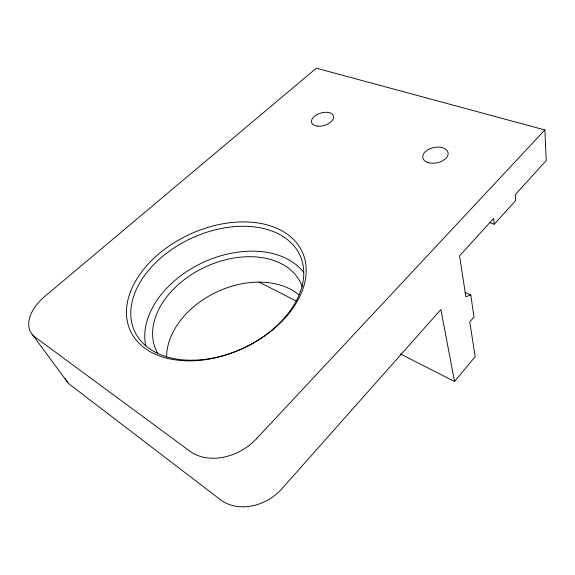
<?xml version="1.0" encoding="UTF-8"?>
<svg xmlns="http://www.w3.org/2000/svg" width="575" height="575" viewBox="0 0 575 575"><rect width="100%" height="100%" fill="white"/><g stroke="black" fill="none" stroke-linecap="round" stroke-linejoin="round"><path stroke-width="0.86" d="M400.236 353.877L454.523 381.469L475.158 356.687L469.768 321.899L474.016 316.947L470.745 294.889L464.981 292.423M490.015 222.705L494.241 224.221L515.739 200.459L515.265 194.63L546.25 160.547L544.863 129.943L316.372 68.188L44.749 296.463A40.818 24.768 -30.9 0 0 35.197 337.216L190.109 451.325A48.25 36.656 -30.4 0 0 256.371 438.854M256.371 438.854L544.863 129.943M470.745 294.889L465.879 296.808L459.54 255.918L493.616 218.443L494.241 224.221M258.944 282.052L296.463 301.12M32.128 334.269L67.455 382.073M454.523 381.469L440.874 309.522L281.915 488.728A44.677 36.009 -32.5 0 1 220.441 499.725L70.495 385.049A38.23 24.998 -32.3 0 1 65.306 378.501M145.763 345.791A88.155 60.907 -24.9 0 1 202.752 262.61A88.155 60.907 -24.9 0 1 303.428 272.047M157.493 352.971A79.738 55.063 -24.9 0 1 205.922 266.671A79.738 55.063 -24.9 0 1 302.263 286.752M166.592 357.082A77.143 55.085 -25.2 0 1 216.761 291.985A77.143 55.085 -25.2 0 1 298.878 294.774M193.15 360.202A90.979 60.756 -24.6 0 0 301.278 258.52A90.979 60.756 -24.6 0 0 157.399 261.014A90.979 60.756 -24.6 0 0 193.15 360.202M194.796 360.705A94.559 62.962 -24.6 0 0 302.68 252.871A94.559 62.962 -24.6 0 0 151.513 260.597A94.559 62.962 -24.6 0 0 194.796 360.705M317.759 126.148A11.443 6.426 -16.6 0 0 333.622 116.502A11.443 6.426 -16.6 0 0 316.236 115.036A11.443 6.426 -16.6 0 0 317.759 126.148M428.131 162.574A12.88 7.806 -11.5 0 0 448.098 154.258A12.88 7.806 -11.5 0 0 430.071 148.688A12.88 7.806 -11.5 0 0 428.131 162.574"/></g></svg>
